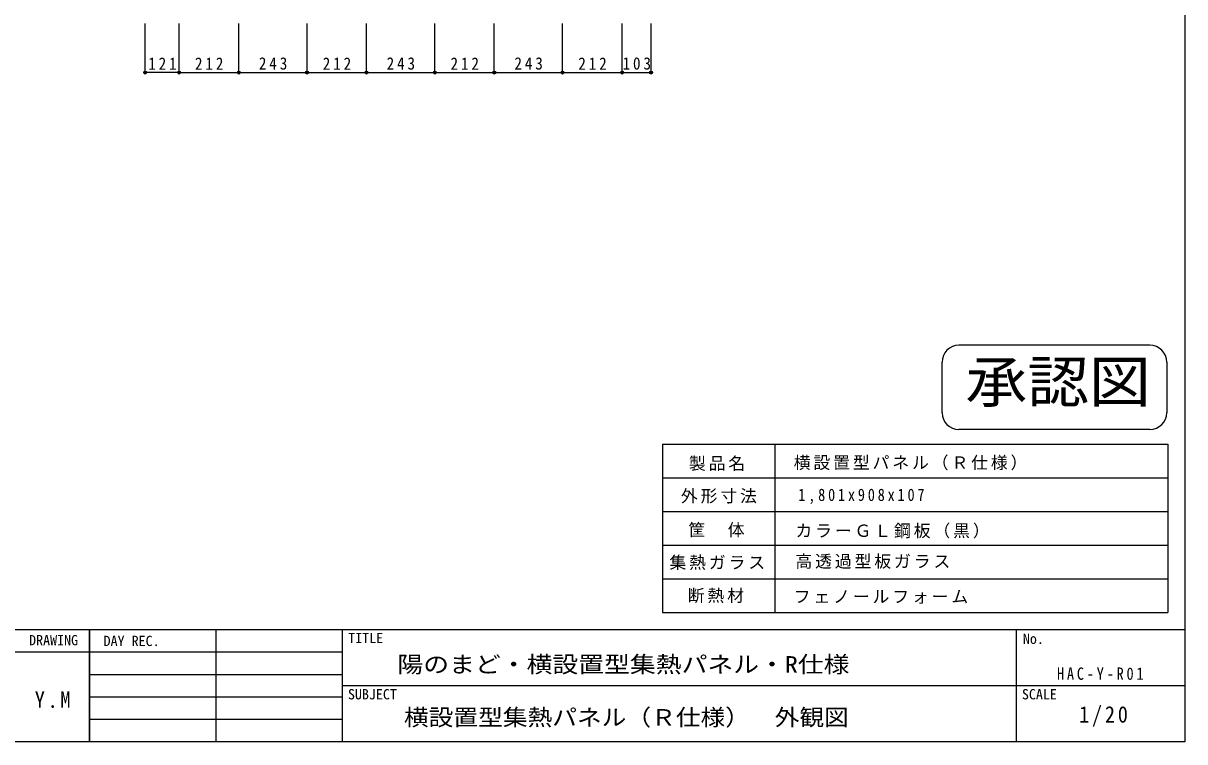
# Model space of a CAD drawing. Units: millimetres at full size, sheet at 1:20. Extents: x -8423 to 8057, y -10732 to 12708.
# Drawn here: x -4479 to -343, y -10732 to -8173 of the extents above; entities that cross this region are included whole.
import ezdxf
from ezdxf.enums import TextEntityAlignment as Align

# ---------------------------------------------------------------- set-up
doc = ezdxf.new("R2010")
doc.units = ezdxf.units.MM
doc.header["$LTSCALE"] = 20
doc.header["$PDMODE"] = 32
doc.header["$PDSIZE"] = 10
doc.layers.add('0-0', color=4, linetype='Continuous')
doc.styles.add('ＭＳ ゴシック', font='')
doc.styles.get('ＭＳ ゴシック').set_extended_font_data('MS Gothic')

msp = doc.modelspace()

# ---------------------------------------------------------------- linework, layer by layer
at = {"layer": '0-0', "color": 5}
for p, q in [((-342.54, -5112.42), (-342.54, -10732.42)), ((-8422.54, -10332.42), (-342.54, -10332.42)), ((-342.54, -10732.42), (-8422.54, -10732.42))]:
    msp.add_line(p, q, dxfattribs=at)
at = {"layer": '0-0'}
for p, q in [((-4044.15, -8348.68), (-4044.15, -8173.7)), ((-3923.15, -8348.68), (-3923.15, -8173.7)), ((-3923.15, -8348.68), (-3923.15, -8173.7)), ((-3711.15, -8348.68), (-3711.15, -8173.7)), ((-3468.15, -8348.68), (-3468.15, -8173.7)), ((-3256.15, -8348.68), (-3256.15, -8173.7)), ((-3013.15, -8348.68), (-3013.15, -8173.7)), ((-2801.15, -8348.68), (-2801.15, -8173.7)), ((-2558.15, -8348.68), (-2558.15, -8173.7)), ((-2346.15, -8348.68), (-2346.15, -8173.7)), ((-2243.15, -8348.68), (-2243.15, -8173.7)), ((-3923.15, -8348.68), (-4044.15, -8348.68)), ((-3923.15, -8348.68), (-3711.15, -8348.68)), ((-3711.15, -8348.68), (-3468.15, -8348.68)), ((-3468.15, -8348.68), (-3256.15, -8348.68)), ((-3256.15, -8348.68), (-3013.15, -8348.68)), ((-3013.15, -8348.68), (-2801.15, -8348.68)), ((-2801.15, -8348.68), (-2558.15, -8348.68)), ((-2558.15, -8348.68), (-2346.15, -8348.68)), ((-2346.15, -8348.68), (-2243.15, -8348.68))]:
    msp.add_line(p, q, dxfattribs=at)
at = {"layer": '0-0', "color": 6}
for p, q in [((-466.86, -9320.14), (-1146.86, -9320.14)), ((-1206.86, -9560.14), (-1206.86, -9380.14)), ((-406.86, -9380.14), (-406.86, -9560.14)), ((-466.86, -9620.14), (-1146.86, -9620.14))]:
    msp.add_line(p, q, dxfattribs=at)
at = {"layer": '0-0', "color": 7}
for p, q in [((-2202.54, -9672.42), (-2202.54, -10272.42)), ((-2202.54, -9672.42), (-402.54, -9672.42)), ((-1802.54, -9672.42), (-1802.54, -10272.42)), ((-402.54, -9672.42), (-402.54, -10272.42)), ((-2202.54, -9792.42), (-402.54, -9792.42)), ((-2202.54, -9912.42), (-402.54, -9912.42)), ((-2202.54, -10032.42), (-402.54, -10032.42)), ((-2202.54, -10152.42), (-402.54, -10152.42)), ((-2202.54, -10272.42), (-402.54, -10272.42)), ((-4242.54, -10332.42), (-4242.54, -10732.42)), ((-3792.54, -10332.42), (-3792.54, -10732.42))]:
    msp.add_line(p, q, dxfattribs=at)
at = {"layer": '0-0', "color": 2}
for p, q in [((-4242.54, -10732.42), (-4242.54, -10332.42)), ((-3342.54, -10332.42), (-3342.54, -10732.42)), ((-942.54, -10332.42), (-942.54, -10732.42)), ((-5102.54, -10412.42), (-4242.54, -10412.42)), ((-4242.54, -10412.42), (-3342.54, -10412.42)), ((-4242.54, -10492.42), (-3342.54, -10492.42)), ((-3342.54, -10532.42), (-342.54, -10532.42)), ((-4242.54, -10572.42), (-3342.54, -10572.42)), ((-4242.54, -10652.42), (-3342.54, -10652.42))]:
    msp.add_line(p, q, dxfattribs=at)
at = {"layer": '0-0', "color": 6}
for centre, start, end in [((-1146.86, -9380.14), 90, 180), ((-466.86, -9380.14), 0, 90), ((-1146.86, -9560.14), 180, 270), ((-466.86, -9560.14), 270, 0)]:
    msp.add_arc(centre, 60, start, end, dxfattribs=at)
at = {"layer": '0-0', "color": 5}
for p in [(-4044.15, -8348.68), (-3923.15, -8348.68), (-3711.15, -8348.68), (-3468.15, -8348.68), (-3256.15, -8348.68), (-3013.15, -8348.68), (-2801.15, -8348.68), (-2558.15, -8348.68), (-2346.15, -8348.68), (-2243.15, -8348.68)]:
    msp.add_point(p, dxfattribs=at)

# ---------------------------------------------------------------- texts
at = {"layer": '0-0', "color": 6, "style": 'ＭＳ ゴシック', "width": 1.1}
msp.add_text('承認図', height=146.6, dxfattribs=at).set_placement((-1123.34, -9567.26), align=Align.BOTTOM_LEFT)
at = {"layer": '0-0', "style": 'ＭＳ ゴシック'}
for s, p in [('DRAWING', (-4457.92, -10399.78)), ('DAY REC.', (-4192.54, -10402.42)), ('TITLE', (-3321.49, -10392.01)), ('No.', (-919, -10394.75)), ('SUBJECT', (-3322.54, -10592.42)), ('SCALE', (-922.54, -10592.42))]:
    msp.add_text(s, height=36.66, dxfattribs=at).set_placement(p, align=Align.BOTTOM_LEFT)
at = {"layer": '0-0', "color": 7, "style": 'ＭＳ ゴシック'}
for s, width, p in [('陽のまど・横設置型集熱パネル・R仕様', 1.15, (-3146.35, -10503.59)), ('横設置型集熱パネル（Ｒ仕様）\u3000外観図', 1.1, (-3122.85, -10692.27))]:
    msp.add_text(s, height=58.65, dxfattribs=dict(at, width=width)).set_placement(p, align=Align.BOTTOM_LEFT)
at = {"layer": '0-0', "color": 7, "attachment_point": 7, "style": 'ＭＳ ゴシック'}
for s, insert, char_height in [('\\T1.38;\\W0.9;121', (-4033.65, -8338.68), 43.99), ('\\T1.38;\\W0.9;212', (-3867.15, -8338.68), 43.99), ('\\T1.38;\\W0.9;243', (-3639.65, -8338.68), 43.99), ('\\T1.38;\\W0.9;212', (-3412.15, -8338.68), 43.99), ('\\T1.38;\\W0.9;243', (-3184.65, -8338.68), 43.99), ('\\T1.38;\\W0.9;212', (-2957.15, -8338.68), 43.99), ('\\T1.38;\\W0.9;243', (-2729.65, -8338.68), 43.99), ('\\T1.38;\\W0.9;212', (-2502.15, -8338.68), 43.99), ('\\T1.38;\\W0.9;103', (-2344.65, -8338.68), 43.99), ('\\T1.17;製品名', (-2108.36, -9767.68), 43.99), ('\\T1.17;横設置型パネル（Ｒ仕様）', (-1735.15, -9765.64), 43.99), ('\\T1.17;外形寸法', (-2136.91, -9883.92), 43.99), ('\\T1.39;\\W0.85;1,801x908x107', (-1718.84, -9885.96), 43.99), ('\\T1.17;筐\u3000体', (-2110.4, -10004.24), 43.99), ('\\T1.17;カラーＧＬ鋼板（黒）', (-1729.04, -10008.32), 43.99), ('\\T1.17;集熱ガラス', (-2177.7, -10120.49), 43.99), ('\\T1.17;高透過型板ガラス', (-1729.04, -10116.41), 43.99), ('\\T1.17;断熱材', (-2112.44, -10238.77), 43.99), ('\\T1.17;フェノールフォーム', (-1735.15, -10240.81), 43.99), ('\\T1.39;\\W0.85;HAC-Y-R01', (-797.54, -10512.42), 43.99), ('\\T1.27;\\W0.9;Y.M', (-4437.54, -10612.42), 58.65), ('\\T1.28;\\W0.9;1/20', (-718.86, -10678.52), 58.65)]:
    msp.add_mtext(s, dxfattribs=dict(at, insert=insert, char_height=char_height))

doc.saveas('drawing.dxf')
